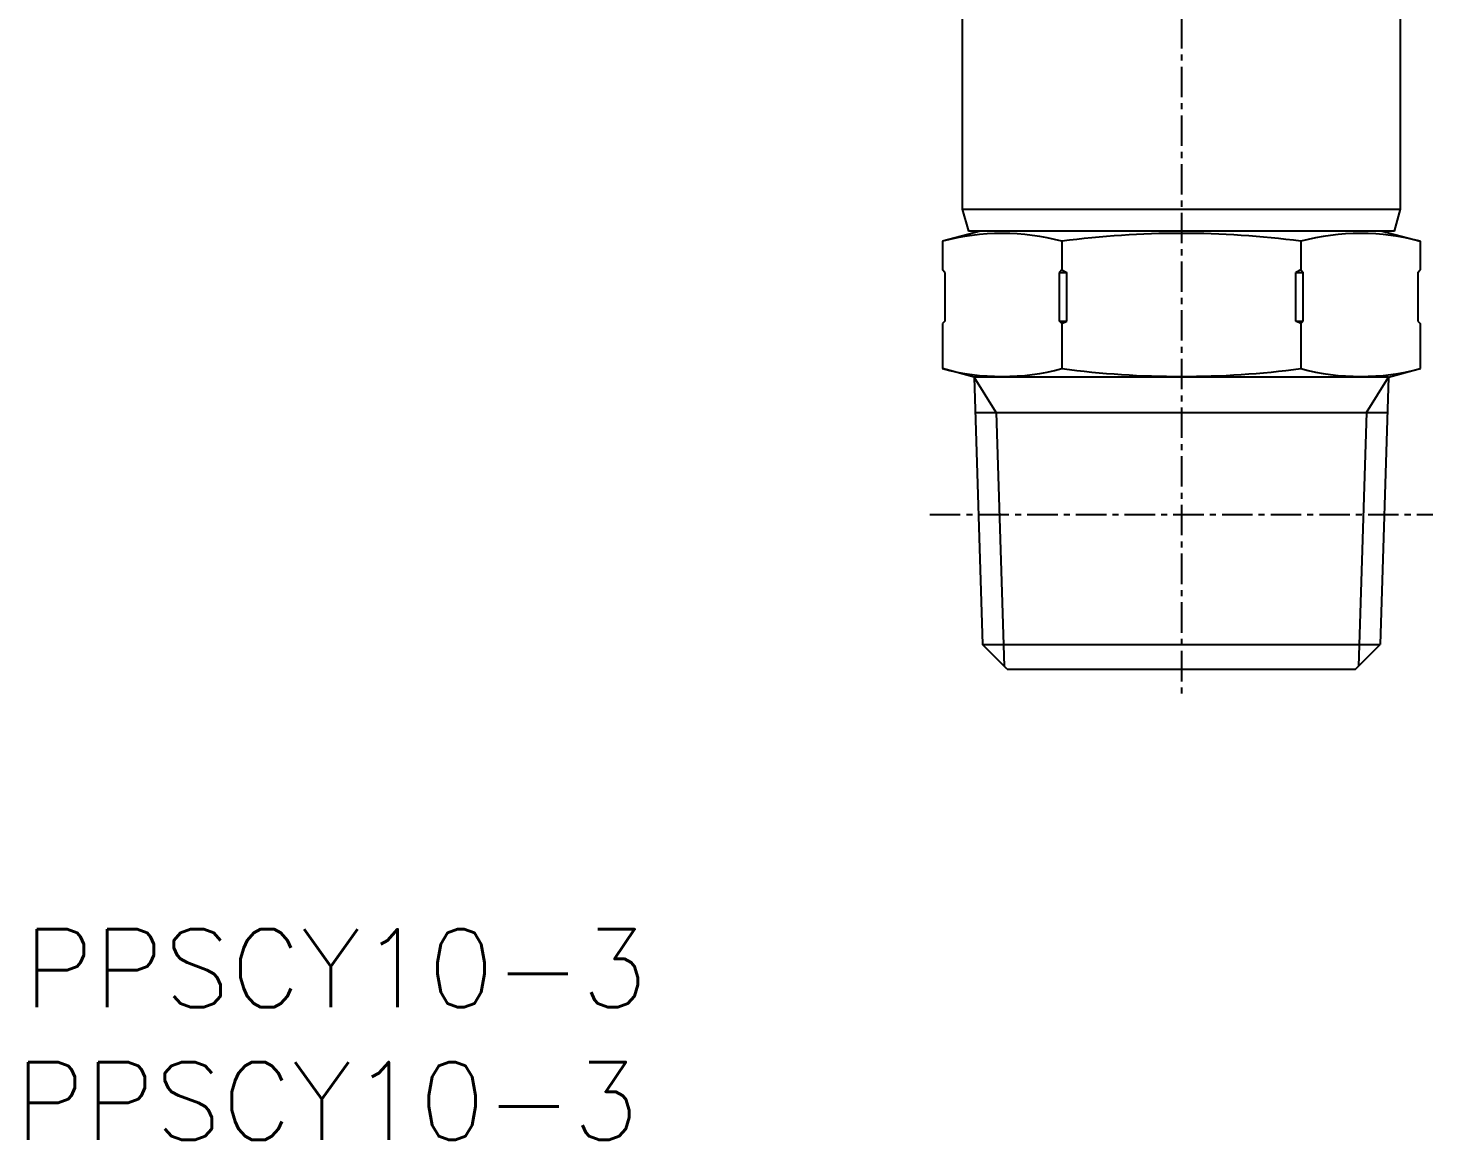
# Model space of a CAD drawing. Extents: x -5 to 111, y -21 to 86.
# Drawn here: x -4.5 to 53.2, y -20.8 to 24.9 of the extents above; entities that cross this region are included whole.
import ezdxf

# ---------------------------------------------------------------- set-up
doc = ezdxf.new("R2010")
doc.units = 0
doc.linetypes.add('CENTER', pattern=[2, 1.25, -0.25, 0.25, -0.25])
doc.layers.get('0').update_dxf_attribs({"linetype": 'CONTINUOUS'})
doc.layers.add('CENTER', color=1, linetype='CENTER')
doc.styles.get("Standard").update_dxf_attribs({"font": 'txt.shx'})

msp = doc.modelspace()

# ---------------------------------------------------------------- linework, layer by layer
at = {"color": 7, "linetype": 'CONTINUOUS'}
for p, q in [((33.822, 25.965), (33.822, 17.465)), ((51.822, 17.465), (51.822, 25.965)), ((33.822, 17.465), (34.072, 16.565)), ((33.822, 17.465), (51.822, 17.465)), ((51.572, 16.565), (51.822, 17.465)), ((34.572, 16.565), (33.007, 16.146)), ((51.572, 16.565), (34.072, 16.565)), ((51.072, 16.565), (52.637, 16.146)), ((33.007, 16.146), (33.007, 14.965)), ((37.915, 16.146), (37.915, 14.965)), ((47.73, 16.146), (47.73, 14.965)), ((52.637, 16.146), (52.637, 14.965)), ((33.107, 14.865), (33.007, 14.965)), ((33.107, 14.865), (33.107, 12.865)), ((37.915, 14.965), (37.813, 14.865)), ((37.813, 12.865), (37.813, 14.865)), ((37.813, 14.865), (38.118, 14.865)), ((37.915, 14.965), (38.118, 14.865)), ((38.118, 12.865), (38.118, 14.865)), ((47.73, 14.965), (47.527, 14.865)), ((47.527, 12.865), (47.527, 14.865)), ((47.527, 14.865), (47.831, 14.865)), ((47.73, 14.965), (47.831, 14.865)), ((47.831, 12.865), (47.831, 14.865)), ((52.537, 14.865), (52.637, 14.965)), ((52.537, 14.865), (52.537, 12.865)), ((33.107, 12.865), (33.007, 12.765)), ((33.007, 12.765), (33.007, 10.915)), ((37.915, 12.765), (37.813, 12.865)), ((37.813, 12.865), (38.118, 12.865)), ((37.915, 12.765), (38.118, 12.865)), ((37.915, 12.765), (37.915, 10.915)), ((47.73, 12.765), (47.527, 12.865)), ((47.527, 12.865), (47.831, 12.865)), ((47.73, 12.765), (47.831, 12.865)), ((47.73, 12.765), (47.73, 10.915)), ((52.537, 12.865), (52.637, 12.765)), ((52.637, 12.765), (52.637, 10.915)), ((34.315, 10.565), (33.007, 10.915)), ((34.315, 10.565), (34.658, -0.421)), ((51.33, 10.565), (34.315, 10.565)), ((51.33, 10.565), (50.987, -0.421)), ((51.33, 10.565), (52.637, 10.915)), ((34.36, 9.111), (51.285, 9.111)), ((34.658, -0.421), (50.987, -0.421)), ((35.672, -1.435), (34.658, -0.421)), ((49.972, -1.435), (50.987, -0.421)), ((35.672, -1.435), (49.972, -1.435))]:
    msp.add_line(p, q, dxfattribs=at)
at = {"color": 3, "linetype": 'CONTINUOUS'}
for p, q in [((35.216, 9.111), (34.315, 10.565)), ((50.429, 9.111), (51.33, 10.565)), ((35.216, 9.111), (35.542, -1.304)), ((50.429, 9.111), (50.103, -1.304))]:
    msp.add_line(p, q, dxfattribs=at)
at = {"color": 7, "linetype": 'CONTINUOUS'}
for centre, radius, start, end in [((35.461, 6.988), 9.481, 75, 105), ((42.822, -20.969), 37.438, 82.46773, 97.53227), ((50.184, 6.988), 9.481, 75, 105), ((35.461, 20.073), 9.481, 255, 285), ((42.822, 48.03), 37.438, 262.46773, 277.53227), ((50.184, 20.073), 9.481, 255, 285)]:
    msp.add_arc(centre, radius, start, end, dxfattribs=at)
at = {"layer": 'CENTER', "color": 1, "linetype": 'CENTER'}
for p, q in [((42.822, 45.315), (42.822, -2.435)), ((32.491, 4.915), (53.153, 4.915))]:
    msp.add_line(p, q, dxfattribs=at)

# ---------------------------------------------------------------- texts
at = {"color": 7, "linetype": 'CONTINUOUS'}
for p in [(-4.734, -15.317), (-5.098, -20.77)]:
    msp.add_text('PPSCY10-3', height=3.2, dxfattribs=at).set_placement(p)

doc.saveas('drawing.dxf')
